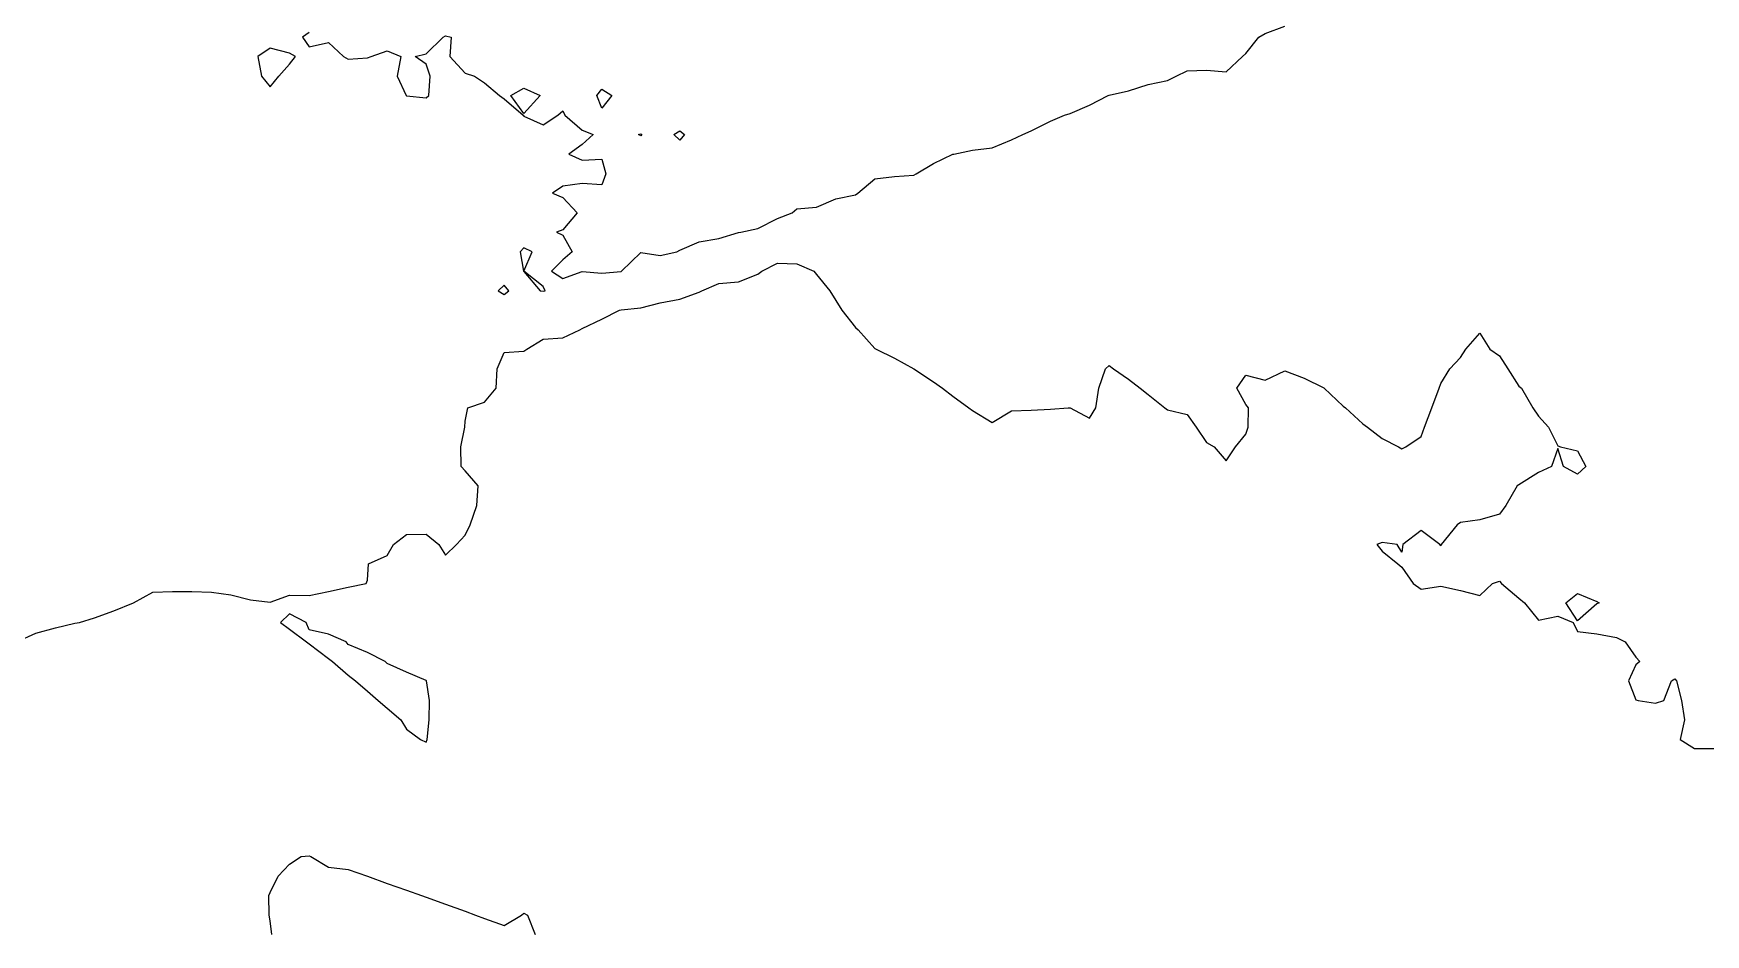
# Model space of a CAD drawing. Header units: metres. Extents: x 2681030 to 2681330, y 1246000 to 1246290.
# Drawn here: x 2681153.69 to 2681196.53, y 1246232.75 to 1246255.84 of the extents above; entities that cross this region are included whole.
import ezdxf

# ---------------------------------------------------------------- set-up
doc = ezdxf.new("R2010")
doc.units = ezdxf.units.M
doc.layers.add('BASIS_HOEHENLINIEN', color=8, linetype='Continuous')

msp = doc.modelspace()

# ---------------------------------------------------------------- linework, layer by layer
at = {"layer": 'BASIS_HOEHENLINIEN'}
for points in [[(2681160.75, 1246255.869, 0), (2681160.581, 1246255.75, 0), (2681160.75, 1246255.497, 0), (2681161.25, 1246255.614, 0), (2681161.63, 1246255.25, 0), (2681161.75, 1246255.182, 0), (2681162.25, 1246255.215, 0), (2681162.344, 1246255.25, 0), (2681162.75, 1246255.399, 0), (2681163.102, 1246255.25, 0), (2681163.004, 1246254.75, 0), (2681163.241, 1246254.25, 0), (2681163.25, 1246254.241, 0), (2681163.75, 1246254.195, 0), (2681163.816, 1246254.25, 0), (2681163.853, 1246254.75, 0), (2681163.75, 1246255.054, 0), (2681163.469, 1246255.25, 0), (2681163.75, 1246255.323, 0), (2681164.191, 1246255.75, 0), (2681164.25, 1246255.781, 0), (2681164.389, 1246255.75, 0), (2681164.357, 1246255.25, 0), (2681164.75, 1246254.824, 0), (2681164.988, 1246254.75, 0), (2681165.25, 1246254.58, 0), (2681165.634, 1246254.25, 0), (2681165.75, 1246254.172, 0), (2681166.235, 1246253.75, 0), (2681166.25, 1246253.725, 0), (2681166.75, 1246253.503, 0), (2681167.121, 1246253.75, 0), (2681167.25, 1246253.859, 0), (2681167.306, 1246253.75, 0), (2681167.75, 1246253.368, 0), (2681168.029, 1246253.25, 0), (2681167.75, 1246252.995, 0), (2681167.408, 1246252.75, 0), (2681167.75, 1246252.595, 0), (2681168.25, 1246252.624, 0), (2681168.358, 1246252.25, 0), (2681168.25, 1246251.963, 0), (2681167.75, 1246252.002, 0), (2681167.25, 1246251.932, 0), (2681166.989, 1246251.75, 0), (2681167.25, 1246251.64, 0), (2681167.622, 1246251.25, 0), (2681167.25, 1246250.813, 0), (2681167.095, 1246250.75, 0), (2681167.25, 1246250.674, 0), (2681167.49, 1246250.25, 0), (2681167.25, 1246250.046, 0), (2681166.963, 1246249.75, 0), (2681167.25, 1246249.561, 0), (2681167.75, 1246249.744, 0), (2681168.25, 1246249.702, 0), (2681168.75, 1246249.746, 0), (2681168.76, 1246249.75, 0), (2681169.25, 1246250.229, 0), (2681169.75, 1246250.156, 0), (2681170.178, 1246250.25, 0), (2681170.25, 1246250.288, 0), (2681170.75, 1246250.5, 0), (2681171.25, 1246250.588, 0), (2681171.75, 1246250.742, 0), (2681171.816, 1246250.75, 0), (2681172.25, 1246250.849, 0), (2681172.75, 1246251.104, 0), (2681173.126, 1246251.25, 0), (2681173.25, 1246251.349, 0), (2681173.75, 1246251.39, 0), (2681174.25, 1246251.606, 0), (2681174.75, 1246251.704, 0), (2681174.815, 1246251.75, 0), (2681175.25, 1246252.117, 0), (2681175.75, 1246252.175, 0), (2681176.25, 1246252.213, 0), (2681176.308, 1246252.25, 0), (2681176.75, 1246252.508, 0), (2681177.25, 1246252.746, 0), (2681177.268, 1246252.75, 0), (2681177.75, 1246252.854, 0), (2681178.25, 1246252.915, 0), (2681178.75, 1246253.114, 0), (2681179.043, 1246253.25, 0), (2681179.25, 1246253.348, 0), (2681179.75, 1246253.596, 0), (2681180.107, 1246253.75, 0), (2681180.25, 1246253.79, 0), (2681180.75, 1246254.004, 0), (2681181.225, 1246254.25, 0), (2681181.25, 1246254.265, 0), (2681181.75, 1246254.371, 0), (2681182.25, 1246254.532, 0), (2681182.75, 1246254.634, 0), (2681182.972, 1246254.75, 0), (2681183.25, 1246254.884, 0), (2681183.75, 1246254.905, 0), (2681184.25, 1246254.856, 0), (2681184.667, 1246255.25, 0), (2681184.75, 1246255.33, 0), (2681185.089, 1246255.75, 0), (2681185.25, 1246255.842, 0), (2681185.75, 1246256.033, 0)], [(2681159.75, 1246254.48, 0), (2681159.975, 1246254.75, 0), (2681160.25, 1246255.057, 0), (2681160.399, 1246255.25, 0), (2681160.25, 1246255.337, 0), (2681159.75, 1246255.469, 0), (2681159.439, 1246255.25, 0), (2681159.529, 1246254.75, 0), (2681159.75, 1246254.48, 0)], [(2681166.673, 1246254.25, 0), (2681166.25, 1246253.79, 0), (2681165.917, 1246254.25, 0), (2681166.25, 1246254.442, 0), (2681166.673, 1246254.25, 0)], [(2681168.509, 1246254.25, 0), (2681168.25, 1246253.932, 0), (2681168.126, 1246254.25, 0), (2681168.25, 1246254.412, 0), (2681168.509, 1246254.25, 0)], [(2681169.278, 1246253.25, 0), (2681169.25, 1246253.216, 0), (2681169.188, 1246253.25, 0), (2681169.25, 1246253.274, 0), (2681169.278, 1246253.25, 0)], [(2681170.371, 1246253.25, 0), (2681170.25, 1246253.111, 0), (2681170.099, 1246253.25, 0), (2681170.25, 1246253.345, 0), (2681170.371, 1246253.25, 0)], [(2681166.75, 1246249.237, 0), (2681166.804, 1246249.25, 0), (2681166.75, 1246249.356, 0), (2681166.258, 1246249.75, 0), (2681166.471, 1246250.25, 0), (2681166.25, 1246250.354, 0), (2681166.16, 1246250.25, 0), (2681166.243, 1246249.75, 0), (2681166.25, 1246249.744, 0), (2681166.671, 1246249.25, 0), (2681166.75, 1246249.237, 0)], [(2681153.26, 1246240.25, 0), (2681153.75, 1246240.475, 0), (2681154.25, 1246240.609, 0), (2681154.75, 1246240.727, 0), (2681154.866, 1246240.75, 0), (2681155.25, 1246240.869, 0), (2681155.75, 1246241.05, 0), (2681156.25, 1246241.248, 0), (2681156.252, 1246241.25, 0), (2681156.75, 1246241.524, 0), (2681157.25, 1246241.544, 0), (2681157.75, 1246241.542, 0), (2681158.25, 1246241.525, 0), (2681158.75, 1246241.455, 0), (2681159.25, 1246241.332, 0), (2681159.75, 1246241.269, 0), (2681160.25, 1246241.448, 0), (2681160.75, 1246241.444, 0), (2681161.25, 1246241.539, 0), (2681161.75, 1246241.652, 0), (2681162.212, 1246241.75, 0), (2681162.25, 1246241.835, 0), (2681162.271, 1246242.25, 0), (2681162.75, 1246242.461, 0), (2681162.915, 1246242.75, 0), (2681163.25, 1246243.003, 0), (2681163.75, 1246243.008, 0), (2681164.08, 1246242.75, 0), (2681164.25, 1246242.476, 0), (2681164.532, 1246242.75, 0), (2681164.75, 1246242.986, 0), (2681164.882, 1246243.25, 0), (2681165.05, 1246243.75, 0), (2681165.082, 1246244.25, 0), (2681164.75, 1246244.632, 0), (2681164.646, 1246244.75, 0), (2681164.641, 1246245.25, 0), (2681164.738, 1246245.75, 0), (2681164.75, 1246245.911, 0), (2681164.815, 1246246.25, 0), (2681165.25, 1246246.395, 0), (2681165.548, 1246246.75, 0), (2681165.573, 1246247.25, 0), (2681165.75, 1246247.667, 0), (2681166.25, 1246247.705, 0), (2681166.328, 1246247.75, 0), (2681166.75, 1246248.012, 0), (2681167.25, 1246248.047, 0), (2681167.692, 1246248.25, 0), (2681167.75, 1246248.285, 0), (2681168.25, 1246248.525, 0), (2681168.706, 1246248.75, 0), (2681168.75, 1246248.763, 0), (2681169.25, 1246248.816, 0), (2681169.75, 1246248.937, 0), (2681170.25, 1246249.037, 0), (2681170.75, 1246249.215, 0), (2681170.815, 1246249.25, 0), (2681171.25, 1246249.433, 0), (2681171.75, 1246249.481, 0), (2681172.25, 1246249.672, 0), (2681172.356, 1246249.75, 0), (2681172.75, 1246249.961, 0), (2681173.25, 1246249.937, 0), (2681173.682, 1246249.75, 0), (2681173.75, 1246249.667, 0), (2681174.096, 1246249.25, 0), (2681174.25, 1246248.997, 0), (2681174.398, 1246248.75, 0), (2681174.75, 1246248.307, 0), (2681174.823, 1246248.25, 0), (2681175.25, 1246247.768, 0), (2681175.282, 1246247.75, 0), (2681175.75, 1246247.525, 0), (2681176.245, 1246247.25, 0), (2681176.25, 1246247.247, 0), (2681176.75, 1246246.918, 0), (2681176.979, 1246246.75, 0), (2681177.25, 1246246.55, 0), (2681177.658, 1246246.25, 0), (2681177.75, 1246246.182, 0), (2681178.25, 1246245.875, 0), (2681178.75, 1246246.171, 0), (2681179.25, 1246246.189, 0), (2681179.75, 1246246.219, 0), (2681180.205, 1246246.25, 0), (2681180.25, 1246246.253, 0), (2681180.255, 1246246.25, 0), (2681180.75, 1246245.987, 0), (2681180.91, 1246246.25, 0), (2681180.983, 1246246.75, 0), (2681181.162, 1246247.25, 0), (2681181.25, 1246247.334, 0), (2681181.361, 1246247.25, 0), (2681181.75, 1246246.985, 0), (2681182.048, 1246246.75, 0), (2681182.25, 1246246.591, 0), (2681182.682, 1246246.25, 0), (2681182.75, 1246246.196, 0), (2681183.25, 1246246.075, 0), (2681183.478, 1246245.75, 0), (2681183.75, 1246245.365, 0), (2681183.946, 1246245.25, 0), (2681184.25, 1246244.895, 0), (2681184.487, 1246245.25, 0), (2681184.75, 1246245.574, 0), (2681184.815, 1246245.75, 0), (2681184.823, 1246246.25, 0), (2681184.75, 1246246.339, 0), (2681184.519, 1246246.75, 0), (2681184.75, 1246247.085, 0), (2681185.25, 1246246.962, 0), (2681185.75, 1246247.198, 0), (2681186.25, 1246247.007, 0), (2681186.75, 1246246.764, 0), (2681186.765, 1246246.75, 0), (2681187.25, 1246246.296, 0), (2681187.306, 1246246.25, 0), (2681187.75, 1246245.838, 0), (2681187.867, 1246245.75, 0), (2681188.25, 1246245.46, 0), (2681188.663, 1246245.25, 0), (2681188.75, 1246245.2, 0), (2681188.857, 1246245.25, 0), (2681189.25, 1246245.518, 0), (2681189.336, 1246245.75, 0), (2681189.52, 1246246.25, 0), (2681189.704, 1246246.75, 0), (2681189.75, 1246246.874, 0), (2681189.977, 1246247.25, 0), (2681190.25, 1246247.538, 0), (2681190.395, 1246247.75, 0), (2681190.75, 1246248.167, 0), (2681191.01, 1246247.75, 0), (2681191.25, 1246247.579, 0), (2681191.463, 1246247.25, 0), (2681191.75, 1246246.807, 0), (2681191.813, 1246246.75, 0), (2681192.111, 1246246.25, 0), (2681192.25, 1246246.036, 0), (2681192.505, 1246245.75, 0), (2681192.75, 1246245.275, 0), (2681192.816, 1246245.25, 0), (2681193.25, 1246245.149, 0), (2681193.464, 1246244.75, 0), (2681193.25, 1246244.552, 0), (2681192.893, 1246244.75, 0), (2681192.75, 1246245.206, 0), (2681192.588, 1246244.75, 0), (2681192.25, 1246244.589, 0), (2681191.75, 1246244.28, 0), (2681191.704, 1246244.25, 0), (2681191.415, 1246243.75, 0), (2681191.25, 1246243.522, 0), (2681190.75, 1246243.378, 0), (2681190.25, 1246243.307, 0), (2681190.17, 1246243.25, 0), (2681189.762, 1246242.75, 0), (2681189.75, 1246242.715, 0), (2681189.727, 1246242.75, 0), (2681189.25, 1246243.103, 0), (2681188.778, 1246242.75, 0), (2681188.75, 1246242.549, 0), (2681188.628, 1246242.75, 0), (2681188.25, 1246242.795, 0), (2681188.11, 1246242.75, 0), (2681188.25, 1246242.575, 0), (2681188.648, 1246242.25, 0), (2681188.75, 1246242.165, 0), (2681189.039, 1246241.75, 0), (2681189.25, 1246241.6, 0), (2681189.75, 1246241.681, 0), (2681190.25, 1246241.564, 0), (2681190.75, 1246241.438, 0), (2681191.077, 1246241.75, 0), (2681191.25, 1246241.809, 0), (2681191.307, 1246241.75, 0), (2681191.75, 1246241.37, 0), (2681191.894, 1246241.25, 0), (2681192.25, 1246240.805, 0), (2681192.75, 1246240.914, 0), (2681193.145, 1246240.75, 0), (2681193.25, 1246240.518, 0), (2681193.75, 1246240.459, 0), (2681194.25, 1246240.365, 0), (2681194.472, 1246240.25, 0), (2681194.75, 1246239.861, 0), (2681194.851, 1246239.75, 0), (2681194.75, 1246239.667, 0), (2681194.558, 1246239.25, 0), (2681194.75, 1246238.763, 0), (2681194.807, 1246238.75, 0), (2681195.25, 1246238.677, 0), (2681195.468, 1246238.75, 0), (2681195.661, 1246239.25, 0), (2681195.75, 1246239.304, 0), (2681195.787, 1246239.25, 0), (2681195.914, 1246238.75, 0), (2681195.997, 1246238.25, 0), (2681195.879, 1246237.75, 0), (2681196.25, 1246237.523, 0), (2681196.75, 1246237.516, 0)], [(2681165.75, 1246249.158, 0), (2681165.87, 1246249.25, 0), (2681165.75, 1246249.392, 0), (2681165.595, 1246249.25, 0), (2681165.75, 1246249.158, 0)], [(2681193.809, 1246241.25, 0), (2681193.75, 1246241.224, 0), (2681193.25, 1246240.791, 0), (2681192.953, 1246241.25, 0), (2681193.25, 1246241.488, 0), (2681193.75, 1246241.283, 0), (2681193.809, 1246241.25, 0)], [(2681163.75, 1246237.681, 0), (2681163.775, 1246237.75, 0), (2681163.825, 1246238.25, 0), (2681163.834, 1246238.75, 0), (2681163.757, 1246239.25, 0), (2681163.75, 1246239.26, 0), (2681163.25, 1246239.472, 0), (2681162.75, 1246239.701, 0), (2681162.702, 1246239.75, 0), (2681162.25, 1246239.979, 0), (2681161.75, 1246240.185, 0), (2681161.702, 1246240.25, 0), (2681161.25, 1246240.448, 0), (2681160.75, 1246240.559, 0), (2681160.679, 1246240.75, 0), (2681160.25, 1246240.969, 0), (2681160.02, 1246240.75, 0), (2681160.25, 1246240.578, 0), (2681160.688, 1246240.25, 0), (2681160.75, 1246240.199, 0), (2681161.25, 1246239.825, 0), (2681161.351, 1246239.75, 0), (2681161.75, 1246239.402, 0), (2681161.943, 1246239.25, 0), (2681162.25, 1246238.985, 0), (2681162.523, 1246238.75, 0), (2681162.75, 1246238.555, 0), (2681163.104, 1246238.25, 0), (2681163.25, 1246238.012, 0), (2681163.605, 1246237.75, 0), (2681163.75, 1246237.681, 0)], [(2681159.801, 1246232.75, 0), (2681159.75, 1246233.104, 0), (2681159.729, 1246233.25, 0), (2681159.716, 1246233.75, 0), (2681159.75, 1246233.828, 0), (2681159.96, 1246234.25, 0), (2681160.25, 1246234.554, 0), (2681160.546, 1246234.75, 0), (2681160.75, 1246234.766, 0), (2681160.799, 1246234.75, 0), (2681161.25, 1246234.48, 0), (2681161.75, 1246234.415, 0), (2681162.246, 1246234.25, 0), (2681162.25, 1246234.248, 0), (2681162.75, 1246234.061, 0), (2681163.25, 1246233.888, 0), (2681163.632, 1246233.75, 0), (2681163.75, 1246233.706, 0), (2681164.25, 1246233.527, 0), (2681164.75, 1246233.347, 0), (2681165.018, 1246233.25, 0), (2681165.25, 1246233.166, 0), (2681165.75, 1246232.986, 0), (2681166.191, 1246233.25, 0), (2681166.25, 1246233.296, 0), (2681166.346, 1246233.25, 0), (2681166.545, 1246232.75, 0)]]:
    msp.add_polyline3d(points, dxfattribs=at)

doc.saveas('drawing.dxf')
